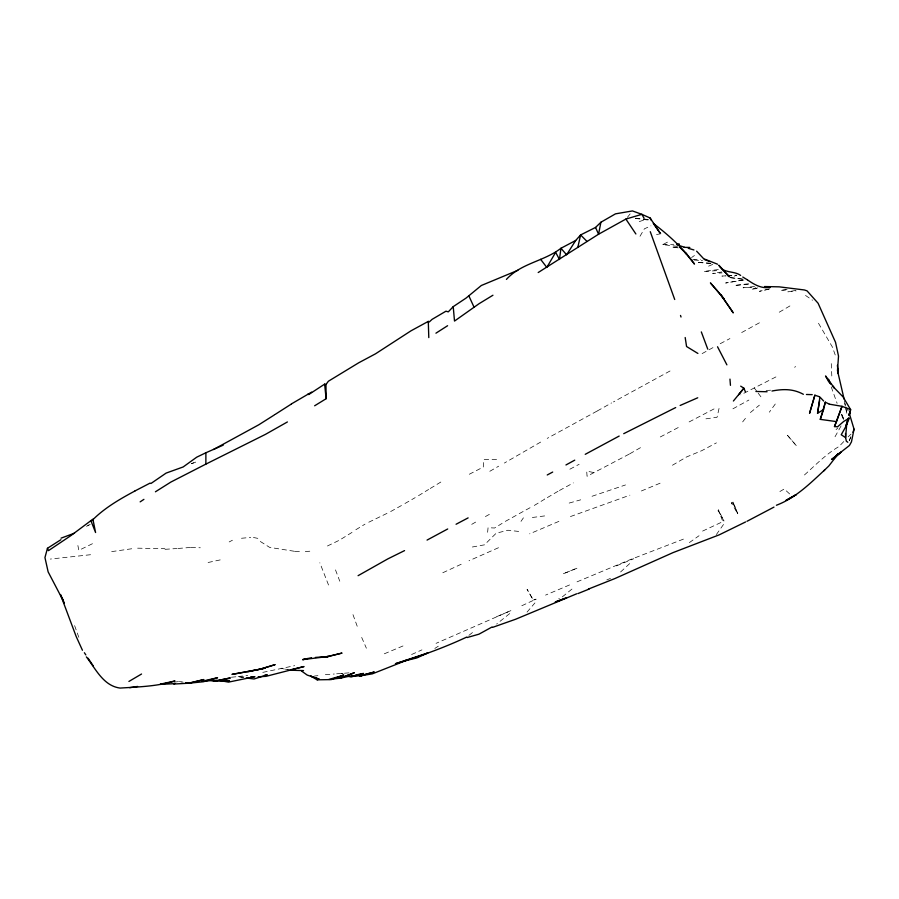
<?xml version="1.0" encoding="UTF-8"?>
<svg xmlns="http://www.w3.org/2000/svg" width="899" height="899" viewBox="0 0 899 899"><rect width="100%" height="100%" fill="white"/><g stroke="black" fill="none" stroke-linecap="round" stroke-linejoin="round"><path stroke-width="0.67" stroke-dasharray="4.5 3.37" d="M487.618 532.287L488.067 527.679L494.551 528.016L502.114 523.387M719.043 408.461L717.031 417.282L704.175 419.069M533.613 599.858L536.141 599.139L533.444 600.352L527.072 589.339L533.444 600.352L520.858 606.184M849.252 440.499L850.847 436.723M849.24 440.768L850.847 437.15M841.059 425.969L834.744 437.251M775.275 404.022L769.342 412.18M640.009 236.246L644.381 228.829L650.943 225.84M521.004 521.353L523.409 517.835M716.357 534.568L724.133 523.589M742.653 421.901L746.417 417.102M165.045 549.323L177.024 548.514M627.345 217.401L631.604 212.007M527.028 612.129L534.916 602.948M843.768 441.578L839.104 446.455C825.833 454.152 814.876 465.783 803.335 475.953M848.139 436.813L851.038 434.127M620.602 571.966L629.806 563.493M509.699 613.579L496.641 624.052M836.059 429.598L837.924 427.991M750.384 412.551L759.374 405.168M571.944 589.081L562.268 596.925L558.717 598.813M468.93 635.346L474.425 631.019M691.578 257.563L694.444 255.496M689.364 542.603L699.029 535.737M352.015 532.399L339.294 540.265L327.371 546.019M434.835 648.437L438.296 646.201M418.484 495.697L428.598 489.472M355.858 529.736L364.994 524.162M430.261 488.472L442.139 481.246M534.309 505.452L544.625 499.203L544.704 498.406L545.85 498.484L558.077 491.247M540.647 442.083L504.373 463.041M779.242 312.211L792.086 304.66M672.452 465.233L686.566 456.962L701.748 450.68L716.413 442.87M779.883 491.528L784.254 488.977L790.333 494.585M489.82 471.29L498.664 466.188M471.728 524.353L477.886 520.813M404.955 503.507L415.181 497.641M629.738 453.815L643.178 446.106M670.025 370.984L613.455 401.92M597.284 410.955L611.556 402.943M390.66 511.553L402.19 505.114M485.415 516.565L491.809 513.014M759.408 322.797L741.27 332.776M516.138 515.408L505.272 521.42L502.238 520.993M702.13 353.599L714.963 346.52M596.992 411.124L547.199 438.386M519.195 513.666L530.062 507.721M732.932 408.809L748.901 400.044M559.436 490.494L573.36 482.887M710.749 263.576L698.534 262.441L702.209 260.452M689.117 421.934L716.436 407.663M720.211 343.71L729.921 338.575M569.865 469.211L579.125 464.311M794.57 367.23L795.694 366.635M677.486 246.36L662.709 244.64L668.98 241.337M660.304 436.959L678.487 427.407M629.143 454.141L587.058 476.256L586.699 471.132L594.048 472.582M229.178 541.94L232.414 540.243M775.916 376.928L740.754 394.852M731.381 502.957L733.045 503.406L737.753 513.767L731.381 502.957L733.045 502.103L737.764 513.756L733.045 502.103M469.3 474.256L483.269 467.053L483.92 459.468L497.271 459.524M86.495 526.342L88.99 525.083M368.77 522.218L389.436 512.194M92.462 543.704L78.831 550.345L77.887 545.524M678.228 247.877L672.98 247.18L675.115 246.157M496.686 616.647L511.037 610.556L436.06 643.347M442.814 572.742L462.221 563.774M577.023 581.855L628.423 560.347L685.364 538.377M498.496 547.716L468.997 560.774M411.585 654.528L421.923 649.887M702.602 531.084L722.83 521.622L718.368 509.8L723.976 521.027L718.425 510.98L716.941 510.531M402.977 645.965L382.648 654.506M660.08 483.201L639.987 491.551M558.886 521.375L529.635 533.826M87.821 525.477L90.237 524.443M708.614 266.149L713.716 263.98M569.55 584.957L545.569 595.104M606.791 579.911L610.455 578.394M616.411 565.876L633.739 558.717M742.169 279.162L730.505 277.679L736.798 275.094M570.449 516.554L629.884 495.18M191.532 463.727L196.319 461.884L191.262 463.648M592.048 496.27L625.502 484.943M639.245 221.603L646.257 219.244L648.831 219.85M569.179 503.069L580.709 499.822M769.802 288.849L759.419 291.321L769.971 288.939M262.8 672.373L294.67 665.665M208.107 562.493L220.693 559.796M757.857 287.905L751.193 289.264L757.61 288.489M795.66 290.411L787.884 291.838L796.132 290.905M472.357 546.997L484.471 544.839L496.192 533.219L507.946 530.241L521.566 531.759M656.528 234.527L662.653 233.437M743.945 279.971L725.628 283.016L744.17 279.769M721.852 271.959L712.649 273.408L722.021 272.914M131.726 548.761L111.645 551.615M718.357 269.531L703.58 271.509L719.829 270.475M532.354 517.476L544.659 515.925M787.108 289.568L780.388 290.399L788.401 289.669M748.575 283.747L734.461 285.455L749.822 284.241M174.013 682.15L179.362 681.521L183.138 682.15M90.574 554.717L50.355 559.066M238.168 676.531L247.753 675.441M325.371 674.643L334.316 674.014M754.564 286.489L743.102 287.77L755.542 287.354M314.448 676.037L317.92 675.666M231.391 677.239L237.572 676.61M348.981 672.868L335.81 673.879M766.128 390.604L771.409 390.11M241.483 538.265L250.686 537.411M178.092 548.469L190.869 547.412M305.3 551.559L311.773 551.065M727.325 275.723L735.438 275.184M137.637 548.176L164.91 548.705M727.269 275.903L736.629 275.577M662.709 244.64L673.812 244.281M692.691 259.508L700.669 259.26M243.932 676.902L238.437 677.014L243.64 677.666M672.98 247.18L677.194 247.247M294.917 551.334L301.895 551.581M191.049 547.412L200.297 547.761M698.534 262.441L710.884 263.182M694.073 260.036L702.108 260.654M635.447 218.187L646.257 219.244M730.505 277.679L742.552 279.072M635.368 218.423L648.73 220.12M253.451 537.512L257.822 538.355M179.362 681.521L181.879 682.026M289.804 670.115L281.061 668.227L288.995 670.182M294.254 551.256L269.678 547.401L259.687 541.074M343.912 674.374L341.496 673.52L343.89 674.486M805.515 295.434L812.561 300.244M754.205 387.851L757.419 392.133M758.217 393.2L761.419 397.47M818.483 323.258L832.35 346.958L836.014 357.15M846.498 407.146L848.173 410.899M361.69 637.436L366.376 648.213M841.228 414.327L843.24 419.035M328.528 585.013L319.83 562.774M335.496 569.899L339.788 581.204M831.238 386.963L837.126 403.37M352.981 614.646L357.218 626.288M74.617 625.637L79.359 638.751M843.386 418.529L841.509 413.304L843.723 419.507M844.824 403.404L845.363 406.101M845.633 407.449L846.982 414.203L845.678 407.359M844.375 400.516L845.42 405.988M831.272 363.623L831.946 379.142M576.922 568.235L562.864 573.933L576.922 568.235M725.976 275.824L721.919 276.094L725.931 275.948M787.861 435.667L787.333 435.217L796.694 446.118L787.861 435.667"/><path stroke-width="1.35" d="M155.426 491.787L170.9 482.044L205.871 464.12L205.882 452.77L223.255 445.117M846.802 422.991L845.611 437.633L846.341 441.173L847.802 442.263M837.632 368.096L838.261 373.647L837.396 365.297M829.069 404.056L825.327 402.179L823.563 409.539L817.551 413.293L819.933 397.043L823.619 400.999M817.551 413.293L819.618 400.628M849.285 415.462L850.623 409.641L843.071 396.92L832.508 385.986L834.373 388.02L825.54 375.973L828.822 381.929M679.622 247.113L686.78 254.271L685.207 252.641L694.477 264.07C683.218 248.169 668.721 235.1 653.315 223.446L660.214 233.279L650.123 217.996L641.864 214.333L632.447 210.928L615.489 213.85L600.914 222.233L598.565 234.223L538.198 272.532M849.297 413.405L854.05 429.171L851.454 441.87L849.42 445.511L831.564 459.479L841.138 452.073L832.822 459.445L838.43 453.478M577.843 247.27L580.619 234.942L595.543 227.447L600.914 222.233M60.918 539.692L47.456 548.289L44.95 557.571L48.141 571.888L64.402 602.959M847.622 420.159L845.745 426.722L841.239 434.756L845.611 437.633L845.51 433.464M849.117 414.9L850.623 409.641L842.003 406.314L829.35 404.168M814.876 395.2L809.572 413.259L814.876 395.2L819.203 396.661M848.499 417.968L845.745 426.722L849.364 418.114L843.745 421.406L837.553 426.811L834.474 426.564L842.003 406.314L836.497 421.609L820.293 419.372L825.327 402.179M820.293 419.372L823.563 409.539M852.971 432.329L854.05 429.171M834.474 426.564L836.497 421.609M586.991 241.415L580.619 234.942L575.697 240.471L566.606 254.799L560.954 248.27C544.288 261.261 520.993 263.182 506.418 279.409M848.802 414.956L850.072 412.967M314.639 405.786L326.101 398.729L325.966 384.502L328.393 381.232L358.723 362.78L375.479 353.835L411.012 330.81L428.295 321.392L429.273 321.977L432.037 319.381L445.96 311.189L448.298 311.863L453.22 306.649L466.064 298.086L481.325 285.5L517.869 270.307M47.456 548.289L48.479 550.638L70.751 535.703L92.9 519.173L95.586 532.523L91.17 521.431C103.475 508.553 119.23 499.428 134.85 491.034M738.607 394.683L743.911 388.222L740.697 386.154M733.404 401.01L743.911 388.222L745.462 391.975M838.475 453.546L828.856 465.94L823.563 471.065M824.731 469.907C810.1 483.471 795.424 498.125 776.41 505.249M325.966 384.502L324.64 384.131L308.728 394.549L308.009 394.077M466.727 637.076C446.859 646.381 425.789 654.281 404.696 660.866L416.754 657.967L427.89 652.91L395.47 663.698M492.944 295.232L479.077 303.693L454.512 321.067L453.22 306.649M140.143 501.867L143.907 499.361M435.936 333.181L447.601 325.719M492.045 626.996L478.965 634.177L467.154 637.537M275.094 414.45L291.265 404.101M274.442 414.877L258.856 424.755L213.513 449.5M291.467 403.887L311.605 392.121M287.399 421.957L265.396 434.397L205.871 464.12M128.905 681.453L141.548 674.014M447.702 528.972L427.059 540.085M358.094 575.675L387.817 558.897L404.561 550.604M773.983 507.103L746.99 521.296M795.918 494.776L786.018 500.383L796.379 494.585M585.238 454.321L619.175 436.06M565.954 464.963L574.742 460.153M644.089 218.266L641.864 214.333L625.884 219.075L598.565 234.223L595.543 227.447M547.244 474.975L552.683 472.054M575.697 240.471L560.954 248.27L559.459 259.485L555.661 252.327L546.817 267.408L540.614 259.328M456.074 524.252L468.121 517.891M134.917 490.966L150.099 483.1L150.953 483.493L166.124 473.088L183.149 466.963L196.757 457.164L205.882 452.77M623.726 433.678L675.7 407.562M745.586 521.948L719.234 534.838L673.07 552.604L614.905 578.551L588.418 589.081M677.239 245.135L679.363 244.112L676.587 244.191M680.15 405.471L697.736 397.774M317.156 679.813L318.999 679.071L310.672 676.082L317.156 679.813L331.18 679.599L343.542 675.25L328.922 679.43L340.137 678.183L352.914 675.486M577.933 593.587L589.07 589.092M492.652 627.356L515.61 619.254L576.709 593.789M565.123 598.329L555.267 602.004L566.628 597.813M61.053 538.164L74.482 533.174M404.696 660.866L407.067 660.113L372.366 673.834L359.735 675.947L374.108 672.07L359.735 675.947M246.259 671.834L265.205 668.148L259.878 669.272L274.937 664.698L259.878 669.272L231.964 674.385L244.944 672.081M395.515 663.687L403.381 661.271M290.253 669.879L304.042 666.552L266.048 676.34L258.182 676.756M223.941 680.138L229.481 680.599L214.412 681.217L230.088 677.992L214.412 681.217L211.906 680.082M205.747 680.386L217.569 677.734L203.365 681.757L188.172 683.274L185.655 682.768M315.38 657.439L328.36 656.484L326.123 656.877L342.036 653.079L328.36 656.484L302.727 659.63L311.492 657.72M302.727 659.63L307.739 658.54M160.337 684.139L175.035 680.97C157.269 686.398 138.513 686.903 120.084 688.072C103.385 685.881 95.676 668.878 86.36 656.888M247.967 671.767L261.081 669.013M355.397 675.07L363.477 673.441L351.161 676.958L348.677 676.441M129.703 687.69L137.581 686.443M264.688 675.216L267.295 674.834L254.046 678.97L246.247 677.992M771.971 391.02C783.546 388.817 793.221 388.806 803.369 394.29M201.803 681.273L216.996 680.24M173.799 684.038L189.419 683.184L203.949 679.543L188.172 683.274L189.419 683.184L186.902 682.768M351.34 676.295L361.994 675.711M160.325 684.364L174.833 683.656M250.799 676.767L254.911 676.689L228.503 682.116L219.367 680.431M770.286 287.41C761.756 288.871 754.475 284.758 747.777 280.083M684.206 247.36L689.814 247.45M764.51 286.545L779.197 286.848L804.38 289.961L807.044 290.86L818.09 303.233L835.531 342.317L838.52 356.105L837.486 370.59L844.116 399.145M755.924 391.481L767.105 391.739M806.448 394.481L812.213 394.639M290.321 670.216L303.525 670.598M209.253 680.116L215.884 681.228M688.252 248.293L693.938 249.967M679.138 245.528L684.206 247.135M318.999 679.071L307.188 675.07L301.682 671.137M704.659 259.126L717.537 264.205M708.817 261.171L704.389 259.496L696.613 251.181M722.189 269.183L729.449 276.836L718.863 265.205C723.088 273.689 734.09 270.498 740.652 275.431M742.776 277.038L747.35 279.814M697.894 353.442L686.566 346.52L685.184 337.518M625.884 219.075L635.874 233.965M84.371 652.719L85.832 654.899M88.046 658.18L93.181 665.822M90.709 520.6L91.17 521.431M650.123 217.996L651.404 220.469M717.537 346.767L726.886 364.848M63.424 600.633L60.491 594.644L76.19 636.526L82.438 650.247M830.654 384.12L828.372 379.232L829.811 383.098M468.75 295.647L474.031 307.155M674.711 299.491L650.28 231.695M701.321 331.911L707.76 349.138M680.509 315.448L681.026 317.01M324.64 384.131L326.101 398.729M729.966 379.108L730.449 385.334M428.295 321.392L428.789 337.597M354.206 672.8L340.137 678.183L354.206 672.8M717.087 290.501L710.412 282.904L723.987 298.805L717.087 290.501M730.516 308.795L720.762 294.703L733.269 312.897L730.516 308.795"/></g></svg>
